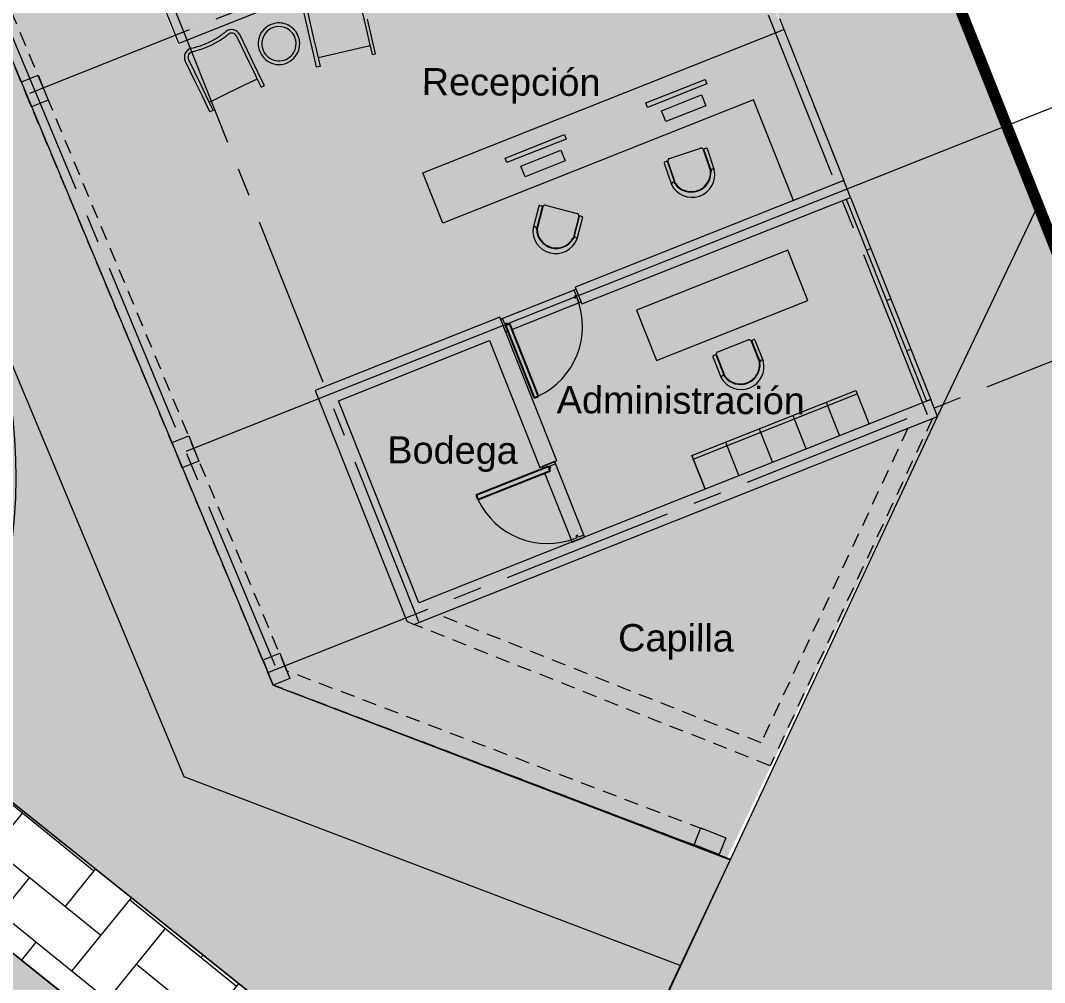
# Model space of a CAD drawing. Header units: metres. Extents: x -466 to 1322, y -1072 to 50.
# Drawn here: x 49.41 to 60.75, y -200.75 to -190.1 of the extents above; entities that cross this region are included whole.
import ezdxf

# ---------------------------------------------------------------- set-up
doc = ezdxf.new("R2010")
doc.units = ezdxf.units.M
for name, pattern in [('B1 P BAJA$0$HIDDEN', [9.525, 6.35, -3.175]), ('CENTER2', [28.575, 19.05, -3.175, 3.175, -3.175]), ('Hidden 1_16_', [0.002381, 0.001587, -0.00079375]), ('OCULTA2', [0.3, 0.2, -0.1])]:
    doc.linetypes.add(name, pattern=pattern)
for name, color, linetype, lineweight in [('A - CANCEL', 2, 'Continuous', 0), ('A - Hatch muros', 4, 'Continuous', 0), ('A - MURO BAJO', 2, 'Continuous', 0), ('A - PROY', 250, 'B1 P BAJA$0$HIDDEN', 0), ('A - TXT 100 -1', 2, 'Continuous', 0), ('A-COTAS', 41, 'Continuous', 0), ('A-DOOR', 2, 'Continuous', 9), ('A-EJES', 61, 'CENTER2', 0), ('A-MUEBLES', 5, 'Continuous', 0), ('A-MURO INT', 4, 'Continuous', 0)]:
    doc.layers.add(name, color=color, linetype=linetype, lineweight=lineweight)
for name, color, linetype in [('A-PUERTA', 2, 'Continuous'), ('AKU_Poligono', 1, 'Continuous'), ('Poligono Fisico', 3, 'Continuous')]:
    doc.layers.add(name, color=color, linetype=linetype)
for name, color, linetype, lineweight, true_color in [('Hatch Exterior', 7, 'Continuous', 0, 0xa99b89), ('Hatch Interior', 7, 'Continuous', 0, 0xaf6350), ('Hatch jardín', 7, 'Continuous', 0, 0x6c9a77)]:
    doc.layers.add(name, color=color, linetype=linetype, lineweight=lineweight, true_color=true_color)
doc.styles.get("Standard").update_dxf_attribs({"font": 'arial.ttf'})
doc.styles.add('Style-Arial', font='arial.ttf')
doc.dimstyles.new('ISO-25', dxfattribs={"dimscale": 0.1, "dimtxt": 2.5, "dimasz": 2.5, "dimexe": 1.25, "dimexo": 0.625, "dimtad": 1, "dimdsep": 46, "dimtxsty": 'Standard', "dimblk": 'DOT', "dimcen": 2.5, "dimadec": 0, "dimazin": 0, "dimtfac": 1, "dimtmove": 0, "dimatfit": 3, "dimfxl": 1, "dimarcsym": 0})

# ---------------------------------------------------------------- blocks, each defined once
blk = doc.blocks.new('JVAS_Puerta - 0_90 X 2_10-V18-Planta Baja')
at = {"color": 0}
for p, q in [((-0.425, -0.0425), (-0.425, -0.9025)), ((-0.374, -0.0425), (-0.425, -0.0425)), ((-0.374, -0.9025), (-0.374, -0.0425)), ((-0.425, -0.9025), (-0.374, -0.9025))]:
    blk.add_line(p, q, dxfattribs=at)
at = {"layer": 'A - PROY', "color": 18, "linetype": 'Continuous', "ltscale": 100, "true_color": 0x000000}
blk.add_arc((-0.425, -0.0525), 0.85, 273.43981, 0, dxfattribs=at)
at = {"layer": 'A-DOOR', "color": 253, "linetype": 'Continuous', "ltscale": 100}
for p, q in [((-0.45, 0.0425), (0.45, 0.0425)), ((-0.374, -0.1075), (0.45, -0.1075))]:
    blk.add_line(p, q, dxfattribs=at)
at = {"layer": 'A-DOOR'}
for p, q in [((-0.425, 0.0425), (-0.45, 0.0425)), ((-0.45, 0.0425), (-0.45, -0.1075)), ((-0.425, -0.0225), (-0.425, 0.0425)), ((0.45, 0.0425), (0.425, 0.0425)), ((0.425, 0.0425), (0.425, -0.0225)), ((0.45, -0.1075), (0.45, 0.0425)), ((-0.45, -0.1075), (-0.425, -0.1075)), ((-0.4, -0.0225), (-0.425, -0.0225)), ((-0.425, -0.1075), (-0.425, -0.0425)), ((-0.425, -0.0425), (-0.4, -0.0425)), ((-0.4, -0.0425), (-0.4, -0.0225)), ((0.425, -0.0225), (0.4, -0.0225)), ((0.4, -0.0225), (0.4, -0.0425)), ((0.4, -0.0425), (0.425, -0.0425)), ((0.425, -0.0425), (0.425, -0.1075)), ((0.425, -0.1075), (0.45, -0.1075))]:
    blk.add_line(p, q, dxfattribs=at)
blk = doc.blocks.new('Muco04pl')
at = {"color": 0, "linetype": 'ByBlock'}
for p, q in [((-0.259, -0.48), (-0.259, -0.233)), ((-0.221, -0.48), (-0.221, -0.23)), ((-0.215, -0.484), (-0.215, -0.23)), ((0.197, -0.484), (0.197, -0.23)), ((0.202, -0.48), (0.202, -0.23)), ((0.241, -0.48), (0.241, -0.23)), ((-0.231, -0.49), (-0.249, -0.49)), ((0.172, -0.509), (-0.19, -0.509)), ((0.231, -0.49), (0.212, -0.49))]:
    blk.add_line(p, q, dxfattribs=at)
for centre, radius, start, end in [((-0.009, -0.261), 0.252, 7.0495, 173.5769), ((-0.009, -0.286), 0.219, 15.249, 164.751), ((-0.009, -0.286), 0.213, 15.249, 164.751), ((-0.24, -0.228), 0.0194, 191.8827, 352.0348), ((0.221, -0.228), 0.0194, 183.5588, 352.0348), ((-0.249, -0.48), 0.01, 180, 270), ((-0.231, -0.48), 0.01, 270, 360), ((-0.19, -0.484), 0.025, 180, 270), ((0.172, -0.484), 0.025, 270, 0), ((0.212, -0.48), 0.01, 180, 270), ((0.231, -0.48), 0.01, 270, 0)]:
    blk.add_arc(centre, radius, start, end, dxfattribs=at)
blk = doc.blocks.new('_Dot')
at = {"color": 0, "linetype": 'ByBlock', "lineweight": -2}
blk.add_line((-0.5, 0), (-1, 0), dxfattribs=at)
at = {"color": 0, "linetype": 'ByBlock', "const_width": 0.5}
blk.add_lwpolyline([(-0.25, 0, 1), (0.25, 0, 1)], format="xyb", close=True, dxfattribs=at)
blk = doc.blocks.new('*D126')
at = {"layer": 'A-COTAS', "color": 0, "lineweight": -2, "transparency": 16777216}
for p, q in [((59.691, -186.858), (59.633, -186.881)), ((59.841, -187.067), (61.254, -190.625)), ((61.288, -190.881), (61.23, -190.904))]:
    blk.add_line(p, q, dxfattribs=at)
at = {"layer": 'Defpoints', "color": 0, "transparency": 16777216}
for p in [(59.749, -186.835), (61.346, -190.858), (61.346, -190.858)]:
    blk.add_point(p, dxfattribs=at)
at = {"layer": 'A-COTAS', "color": 0, "lineweight": -2, "transparency": 16777216, "xscale": 0.25, "yscale": 0.25, "zscale": 0.25}
for p, rotation in [((59.749, -186.835), 111.6601801305999), ((61.346, -190.858), 291.6601801305999)]:
    blk.add_blockref('_Dot', p, dxfattribs=dict(at, rotation=rotation))
at = {"layer": 'A-COTAS', "color": 0, "transparency": 16777216, "insert": (60.724, -188.776), "char_height": 0.25, "attachment_point": 5, "rotation": 291.6602}
blk.add_mtext('4.33', dxfattribs=at)

msp = doc.modelspace()

# ---------------------------------------------------------------- hatches: boundary and pattern name
at = {"layer": 'A - Hatch muros', "transparency": 33554687}
h = msp.add_hatch(color=256, dxfattribs=at)
h.dxf.hatch_style = 1
h.paths.add_polyline_path([(50.66, -172.625), (45.609, -176.39), (43.733, -171.677), (28.642, -182.925), (31.571, -186.853), (30.684, -187.514), (30.565, -187.354), (31.291, -186.813), (28.482, -183.044), (8.494, -197.943), (8.291, -197.845), (48.887, -167.586), (49.155, -168.261), (48.969, -168.335), (48.797, -167.902), (43.899, -171.553), (45.295, -175.067), (45.699, -176.074), (50.583, -172.433), (50.399, -171.968), (50.584, -171.894), (52.102, -175.709), (51.917, -175.783), (51.732, -175.318), (46.847, -178.959), (48.172, -182.287), (53.641, -180.115), (53.456, -179.65), (53.641, -179.577), (53.9, -180.227), (54.085, -180.692), (53.899, -180.766), (53.715, -180.301), (48.246, -182.473), (48.848, -183.985), (49.947, -186.747), (55.415, -184.575), (55.23, -184.11), (55.417, -184.036), (55.86, -185.152), (55.674, -185.225), (55.489, -184.761), (50.021, -186.932), (50.624, -188.444), (51.279, -190.091), (56.746, -187.92), (56.562, -187.455), (56.749, -187.381), (57.007, -188.031), (51.26, -190.314), (51.167, -190.351), (50.437, -188.518), (46.605, -178.891), (51.655, -175.126)])
h = msp.add_hatch(color=256, dxfattribs=at)
h.dxf.hatch_style = 1
h.paths.add_polyline_path([(49.535, -191.053), (49.424, -190.774), (49.61, -190.7), (49.721, -190.979)])
h = msp.add_hatch(color=256, dxfattribs=at)
h.dxf.hatch_style = 1
h.paths.add_polyline_path([(58.531, -191.868), (55.557, -193.05), (55.631, -193.235), (58.605, -192.054)])
h = msp.add_hatch(color=256, dxfattribs=at)
h.dxf.hatch_style = 1
h.paths.add_polyline_path([(55.498, -195.881), (53.825, -196.545), (52.935, -194.306), (54.608, -193.641), (55.165, -195.045), (55.351, -194.971), (54.72, -193.382), (52.676, -194.194), (53.69, -196.749), (53.769, -196.783), (59.568, -194.48), (59.494, -194.294), (55.684, -195.807)])
h = msp.add_hatch(color=256, dxfattribs=at)
h.dxf.hatch_style = 1
h.paths.add_polyline_path([(51.203, -195.048), (51.092, -194.769), (51.278, -194.695), (51.389, -194.974)])
h = msp.add_hatch(color=256, dxfattribs=at)
h.dxf.hatch_style = 1
h.paths.add_polyline_path([(52.21, -197.455), (52.099, -197.176), (52.285, -197.102), (52.396, -197.381)])
h = msp.add_hatch(color=256, dxfattribs=at)
h.dxf.hatch_style = 1
h.paths.add_polyline_path([(57.151, -199.333), (56.873, -199.223), (56.946, -199.037), (57.225, -199.147)])
at = {"layer": 'Hatch Exterior', "transparency": 33554687}
h = msp.add_hatch(color=256, dxfattribs=at)
h.dxf.hatch_style = 1
h.paths.add_polyline_path([(9.712, -198.532), (27.181, -206.977), (29.401, -202.386), (51.053, -212.854), (52.925, -208.982), (26.328, -196.124), (45.643, -181.728), (47.493, -186.155), (48.758, -189.189), (52.21, -197.455), (57.239, -199.368), (59.568, -194.48), (53.769, -196.783), (53.69, -196.749), (51.89, -192.149), (57.722, -189.833), (59.568, -194.48), (60.683, -192.14), (50.464, -166.41), (48.887, -167.586), (57.007, -188.031), (51.152, -190.357), (45.606, -176.392), (17.738, -197.164), (15.527, -194.197)])
h.paths.add_polyline_path([(14.62, -194.874), (9.712, -198.532), (9.915, -198.63), (14.739, -195.034)])
h.paths.add_polyline_path([(22.859, -204.888), (24.992, -200.476), (29.133, -202.479), (27.001, -206.89), (26.96, -206.86), (27.043, -206.688), (27.268, -206.797), (29.401, -202.386), (24.899, -200.209), (22.679, -204.801)], flags=17)
edge = h.paths.add_edge_path(flags=16)
edge.add_arc((19.72, -199.99), 0.7, 36.6996, 118.5178, ccw=False)
edge.add_line((20.281, -199.571), (21.644, -198.555))
edge.add_arc((19.72, -199.99), 2.4, -235.6793, 36.6996, ccw=False)
edge.add_line((18.367, -198.008), (19.386, -199.375))
h = msp.add_hatch(color=256, dxfattribs=at)
h.dxf.hatch_style = 1
edge = h.paths.add_edge_path()
edge.add_line((48.511, -198.108), (55.303, -203.538))
edge.add_line((55.303, -203.538), (56.713, -200.556))
edge.add_line((56.713, -200.556), (51.219, -198.468))
edge.add_line((51.219, -198.468), (48.224, -191.293))
edge.add_line((48.224, -191.293), (48.022, -191.51))
edge.add_arc((43.761, -195.143), 5.6, -31.9762, 40.4489, ccw=False)
edge.add_line((48.511, -198.108), (48.511, -198.108))
h = msp.add_hatch(color=256, dxfattribs=at)
h.dxf.hatch_style = 1
edge = h.paths.add_edge_path()
edge.add_line((40.452, -199.66), (39.268, -200.935))
edge.add_line((39.268, -200.935), (53.445, -207.806))
edge.add_line((53.445, -207.806), (54.765, -204.773))
edge.add_line((54.765, -204.773), (47.699, -199.124))
edge.add_arc((43.761, -195.143), 5.6, 233.7798, 314.6929, ccw=False)
at = {"layer": 'Hatch Interior', "transparency": 33554687}
h = msp.add_hatch(color=256, dxfattribs=at)
h.dxf.hatch_style = 1
h.paths.add_polyline_path([(8.291, -197.845), (48.887, -167.586), (57.007, -188.031), (51.152, -190.357), (45.606, -176.392), (17.738, -197.164), (15.527, -194.197), (9.712, -198.532)])
h.paths.add_polyline_path([(29.401, -202.386), (27.181, -206.977), (48.833, -217.445), (51.053, -212.854)])
h.paths.add_polyline_path([(51.89, -192.149), (57.711, -189.837), (59.568, -194.48), (53.769, -196.783), (53.69, -196.749)])
h.paths.add_polyline_path([(18.147, -194.365), (16.543, -195.56), (15.527, -194.197), (15.367, -194.317), (17.458, -197.123), (13.264, -200.249), (13.467, -200.347), (17.738, -197.164), (16.662, -195.721), (18.266, -194.525), (19.342, -195.969), (21.466, -194.385), (21.347, -194.225), (19.222, -195.808), (17.25, -193.162), (20.177, -190.981), (22.268, -193.787), (22.348, -193.728), (20.257, -190.921), (23.103, -188.8), (25.075, -191.446), (23.032, -192.972), (23.152, -193.132), (29.323, -188.529), (29.203, -188.369), (25.236, -191.326), (23.144, -188.52), (17.131, -193.002)])
h.paths.add_polyline_path([(46.605, -178.891), (51.655, -175.126), (51.732, -175.318), (46.847, -178.959), (48.165, -182.29), (53.648, -180.112), (53.722, -180.298), (48.239, -182.476), (51.271, -190.094), (56.754, -187.917), (56.563, -187.455), (56.749, -187.381), (57.007, -188.031), (51.152, -190.357), (43.733, -171.677), (28.482, -183.044), (27.959, -183.434), (8.494, -197.943), (8.291, -197.845), (48.887, -167.586), (49.155, -168.261), (48.969, -168.335), (48.797, -167.902), (43.899, -171.553), (45.609, -176.39)], flags=16)
h.paths.add_polyline_path([(53.69, -196.749), (53.769, -196.783), (59.568, -194.48), (58.53, -191.869), (55.557, -193.05), (55.631, -193.235), (58.605, -192.054), (59.494, -194.294), (55.66, -195.816), (55.521, -195.872), (53.825, -196.545), (52.935, -194.306)], flags=17)
h.paths.add_polyline_path([(55.079, -190.884), (55.2, -190.838), (55.248, -190.815)], flags=16)
h.paths.add_polyline_path([(57.514, -189.917), (57.722, -189.833), (57.165, -190.054)])
h.paths.add_polyline_path([(52.414, -191.941), (51.89, -192.149), (51.89, -192.149)], flags=16)
at = {"layer": 'Hatch jardín', "transparency": 33554687}
h = msp.add_hatch(color=256, dxfattribs=at)
h.dxf.hatch_style = 1
h.paths.add_polyline_path([(48.23, -191.297), (49.202, -190.25), (52.21, -197.455), (57.272, -199.39), (56.719, -200.56), (51.225, -198.472)])
h = msp.add_hatch(color=256, dxfattribs=at)
h.dxf.hatch_style = 1
h.paths.add_polyline_path([(48.833, -217.445), (59.568, -194.48), (60.683, -192.139), (65.813, -205.058), (50.721, -218.358)])
h = msp.add_hatch(dxfattribs=at)
h.set_pattern_fill('AR-HBONE', color=256, scale=0.005, angle=6)
h.paths.add_polyline_path([(48.517, -198.112, -0.058233), (47.705, -199.128), (54.771, -204.777), (55.309, -203.542)])

# ---------------------------------------------------------------- linework, layer by layer
at = {"layer": 'A - CANCEL'}
for p, q in [((58.558, -192.073), (58.605, -192.054)), ((58.558, -192.073), (59.448, -194.312)), ((58.605, -192.054), (59.494, -194.294)), ((58.783, -192.639), (58.83, -192.621)), ((59.005, -193.197), (59.051, -193.179)), ((59.226, -193.755), (59.273, -193.736)), ((59.448, -194.312), (59.494, -194.294))]:
    msp.add_line(p, q, dxfattribs=at)
at = {"layer": 'A - MURO BAJO'}
msp.add_lwpolyline([(58.531, -191.868), (57.973, -192.09), (57.53, -190.975), (54.091, -192.34), (53.87, -191.783), (57.866, -190.196)], close=True, dxfattribs=at)
at = {"layer": 'A - PROY', "color": 250, "linetype": 'Hidden 1_16_', "ltscale": 100}
for points in [[(57.222, -199.146), (52.363, -197.299), (45.729, -181.414), (25.945, -196.161)], [(57.151, -199.333), (52.21, -197.455), (45.643, -181.728), (45.643, -181.728), (26.328, -196.124)], [(57.722, -189.833), (58.531, -191.868)], [(59.512, -194.502), (57.715, -198.349), (53.769, -196.783)], [(59.241, -194.61), (57.614, -198.094), (54.04, -196.675)]]:
    msp.add_lwpolyline(points, dxfattribs=at)
at = {"layer": 'A-EJES', "ltscale": 0.1}
for p, q in [((59.458, -194.462), (47.271, -163.837)), ((53.823, -196.755), (42.237, -167.648)), ((52.233, -197.238), (40.431, -168.983)), ((49.516, -190.899), (61.776, -186.03)), ((52.152, -197.317), (64.477, -192.422))]:
    msp.add_line(p, q, dxfattribs=at)
at = {"layer": 'A-EJES'}
msp.add_line((63.514, -189.997), (51.244, -194.87), dxfattribs=at)
at = {"layer": 'A-MUEBLES', "lineweight": 0}
for p, q in [((53.165, -189.859), (53.233, -190.156)), ((52.595, -190.192), (52.551, -190.001)), ((52.59, -189.992), (52.618, -190.115)), ((52.618, -190.115), (52.663, -190.31)), ((53.233, -190.156), (53.278, -190.351)), ((53.302, -190.274), (53.257, -190.08)), ((51.805, -190.269), (51.86, -190.382)), ((51.926, -190.427), (51.841, -190.251)), ((52.64, -190.386), (52.595, -190.192)), ((53.345, -190.463), (53.302, -190.274)), ((51.86, -190.382), (51.947, -190.562)), ((52.643, -190.399), (52.64, -190.386)), ((52.663, -190.31), (52.687, -190.413)), ((53.158, -190.403), (53.27, -190.377)), ((53.27, -190.377), (53.283, -190.374)), ((53.278, -190.351), (53.306, -190.472)), ((52.013, -190.607), (51.926, -190.427)), ((52.669, -190.512), (52.643, -190.399)), ((52.687, -190.413), (52.713, -190.525)), ((52.709, -190.507), (52.872, -190.469)), ((52.872, -190.469), (53.158, -190.403)), ((53.306, -190.472), (53.345, -190.463)), ((51.34, -190.755), (51.238, -190.543)), ((51.274, -190.526), (51.406, -190.8)), ((51.947, -190.562), (51.993, -190.657)), ((52.019, -190.619), (52.013, -190.607)), ((52.069, -190.723), (52.019, -190.619)), ((52.692, -190.613), (52.669, -190.512)), ((52.731, -190.604), (52.692, -190.613)), ((52.713, -190.525), (52.731, -190.604)), ((51.993, -190.657), (52.043, -190.761)), ((52.114, -190.817), (52.069, -190.723)), ((51.427, -190.935), (51.34, -190.755)), ((51.406, -190.8), (51.493, -190.98)), ((51.884, -190.817), (51.62, -190.945)), ((52.035, -190.744), (51.884, -190.817)), ((52.043, -190.761), (52.078, -190.834)), ((52.078, -190.834), (52.114, -190.817)), ((51.511, -191.108), (51.427, -190.935)), ((51.62, -190.945), (51.516, -190.995)), ((51.493, -190.98), (51.547, -191.091)), ((51.516, -190.995), (51.504, -191.001)), ((51.547, -191.091), (51.511, -191.108))]:
    msp.add_line(p, q, dxfattribs=at)
at = {"layer": 'A-MUEBLES'}
for p, q in [((56.864, -194.952), (58.678, -194.231)), ((58.336, -194.323), (58.484, -194.695)), ((57.965, -194.471), (58.112, -194.843)), ((57.593, -194.619), (57.74, -194.99)), ((57.221, -194.766), (57.369, -195.138)), ((56.849, -194.914), (56.997, -195.286))]:
    msp.add_line(p, q, dxfattribs=at)
at = {"layer": 'A-MUEBLES', "lineweight": 0}
msp.add_lwpolyline([(52.39, -190.153, 0.166796), (52.243, -190.125, 0.125607), (52.138, -190.168, 0.352179), (52.066, -190.447, 0.110864), (52.126, -190.528, 0.497098), (52.484, -190.449, 0.117241), (52.505, -190.344, 0.048604), (52.499, -190.3, 0.046176), (52.486, -190.26, 0.026127), (52.475, -190.238, 0.084492), (52.426, -190.179, 0.048425)], format="xyb", close=True, dxfattribs=at)
at = {"layer": 'A-MUEBLES', "color": 254, "lineweight": 0}
for points in [[(52.393, -190.203, 0.173099), (52.272, -190.163, 0.157123), (52.162, -190.2, 0.339454), (52.099, -190.423)], [(52.099, -190.423, 0.065309), (52.123, -190.466, 0.068161), (52.159, -190.503, 0.521237), (52.457, -190.41, 0.170416), (52.453, -190.284, 0.134066), (52.393, -190.204)]]:
    msp.add_lwpolyline(points, format="xyb", dxfattribs=at)
at = {"layer": 'A-MUEBLES'}
for points in [[(56.337, -191.008), (56.994, -190.747), (57.014, -190.797), (56.357, -191.058)], [(56.512, -191.096), (56.956, -190.919), (57.004, -191.039), (56.559, -191.215)], [(54.779, -191.619), (55.436, -191.358), (55.456, -191.408), (54.799, -191.669)], [(54.954, -191.707), (55.398, -191.531), (55.446, -191.65), (55.001, -191.827)], [(56.236, -193.304), (56.458, -193.862), (58.131, -193.197), (57.909, -192.64)]]:
    msp.add_lwpolyline(points, close=True, dxfattribs=at)
msp.add_lwpolyline([(56.997, -195.286), (56.849, -194.914), (58.663, -194.193), (58.811, -194.565)], dxfattribs=at)
at = {"layer": 'A-MUEBLES', "lineweight": 0}
for centre, radius, start, end in [((51.118, -189.527), 0.895, 299.8649, 302.6532), ((51.118, -189.527), 0.935, 301.063, 307.6555), ((51.118, -189.527), 0.895, 302.6532, 306.808), ((51.118, -189.527), 0.895, 306.808, 309.4821), ((51.751, -190.295), 0.1, 25.8243, 129.4821), ((51.118, -189.527), 0.935, 307.6555, 309.4821), ((51.751, -190.295), 0.06, 25.8243, 129.4821), ((51.118, -189.527), 0.895, 282.1666, 299.8649), ((51.118, -189.527), 0.935, 282.1666, 301.063), ((51.328, -190.5), 0.1, 102.1666, 205.8243), ((51.328, -190.5), 0.06, 102.1666, 205.8243)]:
    msp.add_arc(centre, radius, start, end, dxfattribs=at)
at = {"layer": 'A-MURO INT'}
for points in [[(57.007, -188.031), (51.26, -190.314), (51.167, -190.351), (50.437, -188.518)], [(49.535, -191.053), (49.424, -190.774), (49.61, -190.7), (49.721, -190.979), (49.535, -191.053)], [(51.203, -195.048), (51.092, -194.769), (51.278, -194.695), (51.389, -194.974), (51.203, -195.048)], [(52.21, -197.455), (52.099, -197.176), (52.285, -197.102), (52.396, -197.381), (52.21, -197.455)], [(57.151, -199.333), (56.873, -199.223), (56.946, -199.037), (57.225, -199.147), (57.151, -199.333)]]:
    msp.add_lwpolyline(points, dxfattribs=at)
for points in [[(58.531, -191.868), (55.557, -193.05), (55.631, -193.235), (58.605, -192.054)], [(55.498, -195.881), (55.498, -195.881), (53.825, -196.545), (52.935, -194.306), (54.608, -193.641), (55.165, -195.045), (55.351, -194.971), (54.72, -193.382), (52.676, -194.194), (53.69, -196.749), (53.769, -196.783), (59.568, -194.48), (59.494, -194.294), (55.684, -195.807)]]:
    msp.add_lwpolyline(points, close=True, dxfattribs=at)
at = {"layer": 'AKU_Poligono'}
msp.add_lwpolyline([(24.696, -101.525), (92.187, -271.466), (95.013, -292.582)], dxfattribs=at)
at = {"layer": 'Hatch jardín'}
for p, q in [((48.517, -198.112), (55.309, -203.542)), ((47.705, -199.128), (54.771, -204.777))]:
    msp.add_line(p, q, dxfattribs=at)
msp.add_lwpolyline([(48.517, -198.112, 0.326982), (48.028, -191.513), (49.202, -190.25), (52.21, -197.455), (57.275, -199.385), (55.309, -203.542), (48.517, -198.112)], format="xyb", dxfattribs=at)
for points in [[(48.23, -191.297), (49.202, -190.25), (52.21, -197.455), (57.272, -199.39), (56.719, -200.56), (51.225, -198.472), (48.23, -191.297)], [(49.202, -190.25), (52.21, -197.455), (57.151, -199.333)], [(48.833, -217.445), (59.568, -194.48), (60.683, -192.139), (65.813, -205.058), (50.721, -218.358), (48.833, -217.445)]]:
    msp.add_lwpolyline(points, dxfattribs=at)
msp.add_lwpolyline([(40.458, -199.664), (39.274, -200.939), (53.451, -207.81), (54.771, -204.777), (47.705, -199.128, -0.368489)], format="xyb", close=True, dxfattribs=at)
at = {"layer": 'Poligono Fisico', "color": 5, "linetype": 'OCULTA2', "const_width": 0.125}
msp.add_lwpolyline([(50.856, -218.239), (9.06, -197.271), (50.464, -166.41), (65.813, -205.058)], close=True, dxfattribs=at)

# ---------------------------------------------------------------- block references
at = {"layer": 'A-MUEBLES'}
for p, rotation in [((56.924, -192.052), 198.5590331146087), ((55.266, -192.676), 165.4557614025471), ((57.482, -194.176), 201.6584141342337)]:
    msp.add_blockref('Muco04pl', p, dxfattribs=dict(at, rotation=rotation))
at = {"layer": 'A-PUERTA'}
for p, rotation in [((55.163, -193.278), 21.66018013057978), ((55.455, -195.414), 291.6601801305953)]:
    msp.add_blockref('JVAS_Puerta - 0_90 X 2_10-V18-Planta Baja', p, dxfattribs=dict(at, rotation=rotation))

# ---------------------------------------------------------------- texts
at = {"layer": 'A - TXT 100 -1', "style": 'Style-Arial'}
for s, p in [('Recepción', (53.856, -190.922)), ('Administración', (55.351, -194.444)), ('Bodega', (53.475, -195)), ('Capilla', (56.031, -197.079))]:
    msp.add_text(s, height=0.3, rotation=359.7227, dxfattribs=at).set_placement(p)

# ---------------------------------------------------------------- dimensions: what is measured, and where the dimension line sits
at = {"layer": 'A-COTAS'}
dim = msp.add_linear_dim(base=(61.346, -190.858), p1=(59.749, -186.835), p2=(61.346, -190.858), angle=291.6602, dimstyle='ISO-25', dxfattribs=at)
dim.commit()
dim.dimension.update_dxf_attribs({"geometry": '*D126', "text_midpoint": (60.724, -188.776)})

doc.saveas('drawing.dxf')
